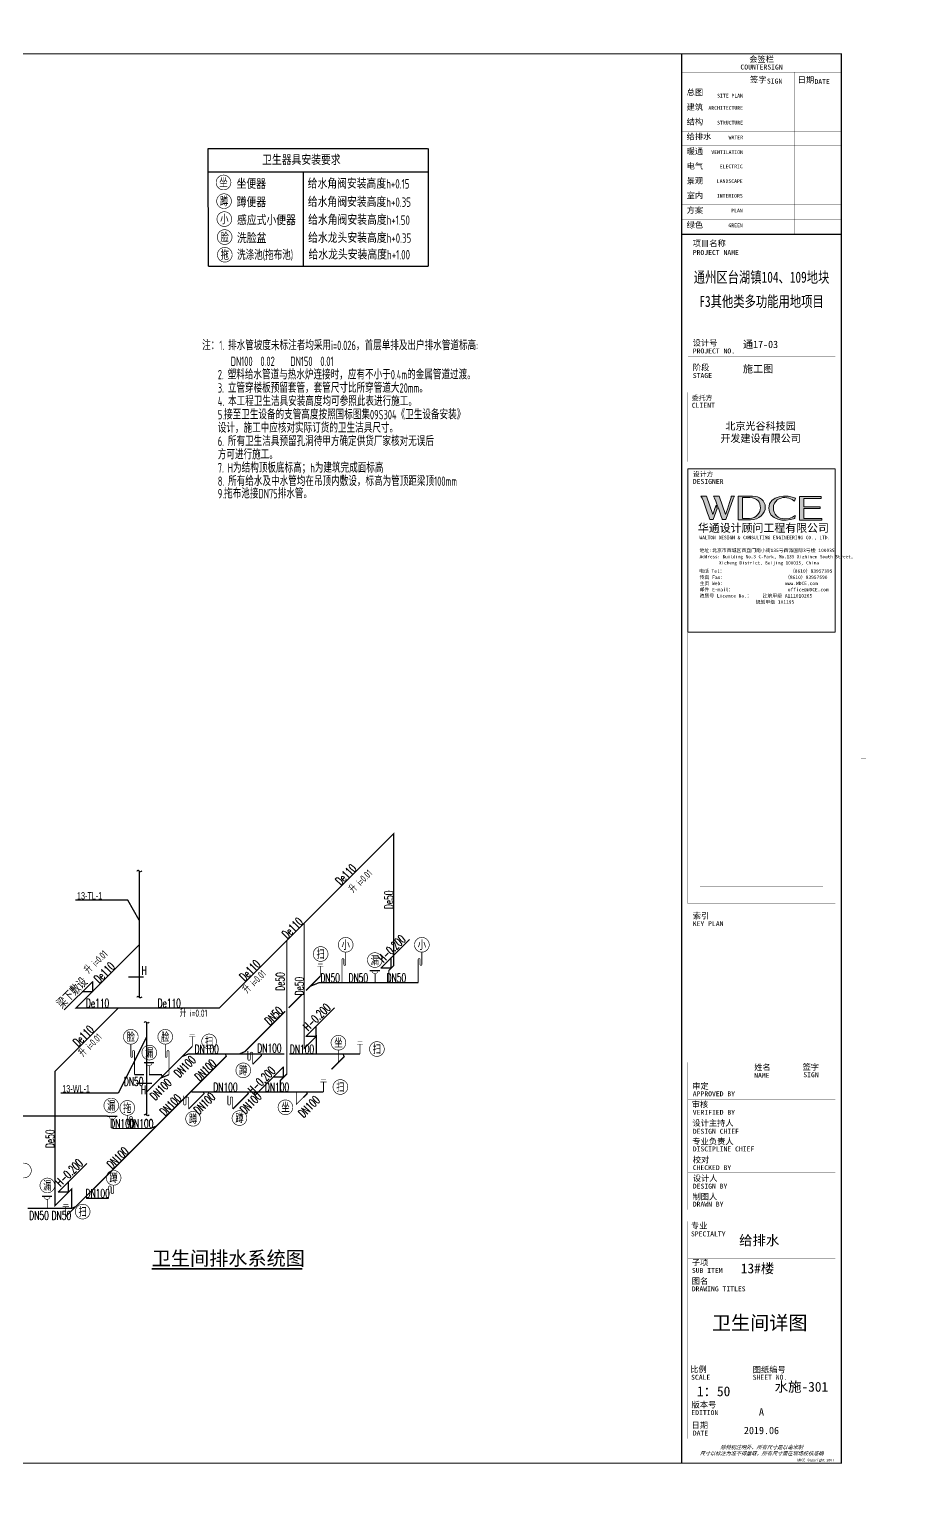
# Model space of a CAD drawing. Extents: x 175123 to 260190, y 15257 to 44959.
# Drawn here: x 200143 to 218026, y 15257 to 44959 of the extents above; entities that cross this region are included whole.
import ezdxf
from ezdxf.enums import TextEntityAlignment as Align
from ezdxf.xclip import XClip

# ---------------------------------------------------------------- set-up
doc = ezdxf.new("R2010")
doc.units = 0
doc.header["$LTSCALE"] = 1000
doc.header["$MEASUREMENT"] = 0
doc.header["$XCLIPFRAME"] = 2
for name, pattern in [('13#结构梁$0$X-104 13#平面$0$DOTE', [2.42, 2, -0.2, 0.02, -0.2]), ('A-电梯2623$0$$AUDIT_BAD_LTYPE2', [0]), ('X-104 13#平面$0$DOTE', [2.42, 2, -0.2, 0.02, -0.2])]:
    doc.linetypes.add(name, pattern=pattern)
for name, color, linetype in [('13#结构梁$0$X-104 13#平面$0$A_AXIS-轴线', 36, '13#结构梁$0$X-104 13#平面$0$DOTE'), ('AXIS_TEXT', 7, 'Continuous'), ('DIM_SYMB', 3, 'Continuous'), ('DIM_废水', 3, 'Continuous'), ('DIM_污水', 3, 'Continuous'), ('EQUIP_地漏', 7, 'Continuous'), ('EQUIP_污水', 7, 'Continuous'), ('EQUIP_通气', 7, 'Continuous'), ('P-标注', 7, 'Continuous'), ('PIPE-污水', 2, 'Continuous'), ('PIPE-通气', 30, 'Continuous'), ('TEXT_污水', 7, 'Continuous'), ('TEXT_通气', 7, 'Continuous'), ('TWT_ELEV', 3, 'Continuous'), ('TWT_IDEN', 3, 'Continuous'), ('TWT_LEAD', 3, 'Continuous'), ('TWT_SYMB', 3, 'Continuous'), ('TWT_TEXT', 7, 'Continuous'), ('X-104 13#平面$0$A_AXIS-轴线', 36, 'X-104 13#平面$0$DOTE'), ('图层1', 7, 'Continuous')]:
    doc.layers.add(name, color=color, linetype=linetype)
doc.layers.add('X-104 13#平面$0$000套内', color=226, linetype='Continuous', lineweight=30, plot=False)
doc.styles.add('_TCH_DIM', font='ros1.shx', dxfattribs={"bigfont": 'jd.shx'})
doc.styles.add('_TWT_DIM_ELE', font='SIMPLEX', dxfattribs={"width": 0.8, "height": 3.5, "bigfont": 'HZTXT'})
doc.styles.add('_TWT_PIPEDN', font='SIMPLEX', dxfattribs={"width": 0.8, "height": 3.5, "bigfont": 'HZTXT'})
doc.styles.add('_TWT_SANITARY', font='', dxfattribs={"width": 0.8, "height": 3.5})
doc.styles.add('_TWT_SERIAL', font='ros.shx', dxfattribs={"width": 0.8, "height": 3.5, "bigfont": 'jd.shx'})
doc.styles.add('COMPLEX', font='COMPLEX')
doc.styles.add('HZ', font='txt', dxfattribs={"bigfont": 'hztxt'})
doc.styles.get("Standard").update_dxf_attribs({"font": 'STXIHEI.TTF'})
doc.styles.add('TBHZ', font='ros1.shx', dxfattribs={"width": 0.9, "bigfont": 'jd.shx'})
doc.styles.add('图签信息$0$hwxh', font='STXIHEI.TTF')
doc.styles.add('图签信息$0$华文细黑', font='STXIHEI.TTF', dxfattribs={"height": 10})
doc.styles.get('_TWT_SANITARY').set_extended_font_data('SimSun')

# ---------------------------------------------------------------- blocks, each defined once
blk = doc.blocks.new('X-104 13#平面')
at = {"layer": '13#结构梁$0$X-104 13#平面$0$A_AXIS-轴线', "color": 0, "linetype": '13#结构梁$0$X-104 13#平面$0$DOTE'}
for p, q in [((60408.4, 80400), (-2925, 80400)), ((60408.4, 71400), (-2925, 71400))]:
    blk.add_line(p, q, dxfattribs=at)
at = {"layer": 'X-104 13#平面$0$000套内', "color": 0}
blk.add_lwpolyline([(4100, 77750), (4100, 68700), (-750, 68700), (-750, 59850), (21950, 59850), (21950, 61450), (58250, 61450), (58250, 71300), (48400, 71300), (48400, 73450), (53400, 73450), (53400, 80500), (58250, 80500), (58250, 81290.1), (53289, 85452.6), (37950, 76613.3), (37950, 72450), (12454.9, 72450), (4447.4, 77750)], close=True, dxfattribs=at)
at = {"layer": 'X-104 13#平面$0$A_AXIS-轴线', "color": 0, "linetype": 'X-104 13#平面$0$DOTE'}
for p, q in [((60408.4, 80400), (-2925, 80400)), ((60408.4, 71400), (-2925, 71400))]:
    blk.add_line(p, q, dxfattribs=at)
at = {"color": 0, "style": '图签信息$0$华文细黑'}
for p in [(72170.3, 105564.8), (72170.3, 43164.8), (72170.3, -19235.2)]:
    blk.add_attdef('200X', text='', height=100, dxfattribs=at).set_placement(p, align=Align.BOTTOM_RIGHT)
at = {"layer": 'AXIS_TEXT', "color": 0, "style": 'COMPLEX', "width": 1.041667}
for p, p2 in [((-400, 156296.3), (0, 156296.3)), ((7800, 156296.3), (8200, 156296.3)), ((12300, 156296.3), (12700, 156296.3)), ((21300, 156296.3), (21700, 156296.3)), ((30300, 156296.3), (30700, 156296.3)), ((39300, 156296.3), (39700, 156296.3)), ((48300, 156296.3), (48700, 156296.3)), ((57300, 156296.3), (57700, 156296.3)), ((-7525, 142576), (-7125, 142576)), ((64743.5, 142576), (65143.5, 142576)), ((-7525, 139476), (-7125, 139476)), ((64743.5, 138976), (65143.5, 138976)), ((-7525, 133576), (-7125, 133576)), ((64743.5, 133576), (65143.5, 133576)), ((-7525, 124576), (-7125, 124576)), ((64743.5, 124576), (65143.5, 124576)), ((-400, 112775), (0, 112775)), ((7800, 112775), (8200, 112775)), ((12300, 112775), (12700, 112775)), ((21300, 112775), (21700, 112775)), ((30300, 112775), (30700, 112775)), ((39300, 112775), (39700, 112775)), ((48300, 112775), (48700, 112775)), ((57300, 112775), (57700, 112775)), ((-400, 89896.3), (0, 89896.3)), ((7800, 89896.3), (8200, 89896.3)), ((12300, 89896.3), (12700, 89896.3)), ((21300, 89896.3), (21700, 89896.3)), ((30300, 89896.3), (30700, 89896.3)), ((39300, 89896.3), (39700, 89896.3)), ((48300, 89896.3), (48700, 89896.3)), ((57300, 89896.3), (57700, 89896.3)), ((-7525, 80176), (-7125, 80176)), ((64743.5, 80176), (65143.5, 80176)), ((-7525, 77076), (-7125, 77076)), ((64743.5, 76576), (65143.5, 76576)), ((-7525, 71176), (-7125, 71176)), ((64743.5, 71176), (65143.5, 71176)), ((-7525, 62176), (-7125, 62176)), ((64743.5, 62176), (65143.5, 62176)), ((-400, 50375), (0, 50375)), ((7800, 50375), (8200, 50375)), ((12300, 50375), (12700, 50375)), ((21300, 50375), (21700, 50375)), ((30300, 50375), (30700, 50375)), ((39300, 50375), (39700, 50375)), ((48300, 50375), (48700, 50375)), ((57300, 50375), (57700, 50375)), ((-400, 27496.3), (0, 27496.3)), ((7800, 27496.3), (8200, 27496.3)), ((12300, 27496.3), (12700, 27496.3)), ((21300, 27496.3), (21700, 27496.3)), ((30300, 27496.3), (30700, 27496.3)), ((39300, 27496.3), (39700, 27496.3)), ((48300, 27496.3), (48700, 27496.3)), ((57300, 27496.3), (57700, 27496.3)), ((-7525, 17776), (-7125, 17776)), ((64743.5, 17776), (65143.5, 17776)), ((-7525, 14676), (-7125, 14676)), ((64743.5, 14176), (65143.5, 14176)), ((-7525, 8776), (-7125, 8776)), ((64743.5, 8776), (65143.5, 8776)), ((-7525, -224), (-7125, -224)), ((64743.5, -224), (65143.5, -224)), ((-400, -12025), (0, -12025)), ((7800, -12025), (8200, -12025)), ((12300, -12025), (12700, -12025)), ((21300, -12025), (21700, -12025)), ((30300, -12025), (30700, -12025)), ((39300, -12025), (39700, -12025)), ((48300, -12025), (48700, -12025)), ((57300, -12025), (57700, -12025))]:
    blk.add_attdef('A', text='', height=448, dxfattribs=at).set_placement(p, p2, align=Align.FIT)
blk = doc.blocks.new('图框-A1')
for points, const_width in [([(0, 0), (841, 0), (841, 594), (0, 594)], 0.05), ([(766, 584), (25, 584), (25, 10), (766, 10)], 0.5)]:
    blk.add_lwpolyline(points, close=True, dxfattribs=dict(const_width=const_width))
at = {"const_width": 0.05}
for points in [[(420.5, 594), (420.5, 592)], [(0, 297), (2, 297)], [(841, 297), (839, 297)], [(420.5, 0), (420.5, 2)]]:
    blk.add_lwpolyline(points, dxfattribs=at)
blk = doc.blocks.new('图签信息$0$WDCE Copyright200X')
at = {"const_width": 0.016}
blk.add_lwpolyline([(-10.6, 1.26, 1), (-11.4, 1.26, 1)], format="xyb", close=True, dxfattribs=at)
at = {"style": '图签信息$0$华文细黑'}
for s, p in [('WDCE ', (-11.46, 0.5)), ('     Copyright ', (-3.51, 0.5))]:
    blk.add_text(s, height=1, dxfattribs=at).set_placement(p, align=Align.BOTTOM_RIGHT)
blk.add_text('c', height=0.6, dxfattribs=at).set_placement((-11.04, 1.35), align=Align.MIDDLE_CENTER)
blk.add_attdef('200X', text='', height=1, dxfattribs=at).set_placement((-0.45, 0.5), align=Align.BOTTOM_RIGHT)
blk = doc.blocks.new('图签信息$0$logo2')
h = blk.add_hatch(color=7)
h.paths.add_polyline_path([(19.02, -7.36), (15.84, -7.36), (15.84, -3.97), (18.97, -3.97), (18.97, -4.24), (16.46, -4.24), (16.46, -5.45), (18.81, -5.45), (18.81, -5.69), (16.47, -5.69), (16.47, -7.12), (19.02, -7.12)])
edge = h.paths.add_edge_path()
edge.add_spline(control_points=[(15.26, -4.21), (15.26, -4.21), (15.13, -4.65), (15.13, -4.65), (15.13, -4.65), (14.62, -4.1), (13.73, -4.1), (13.04, -4.1), (12.07, -4.54), (12.08, -5.62), (12.08, -6.49), (12.77, -7.16), (13.73, -7.17), (14.66, -7.17), (15.23, -6.68), (15.23, -6.68), (15.23, -6.68), (15.16, -7.11), (15.16, -7.11), (13.63, -7.7), (11.42, -7.29), (11.41, -5.64), (11.4, -3.72), (14.16, -3.66), (15.26, -4.21)], knot_values=[0, 0, 0, 0, 1, 1, 1, 2, 2, 2, 3, 3, 3, 4, 4, 4, 5, 5, 5, 6, 6, 6, 7, 7, 7, 8, 8, 8, 8], degree=3, periodic=0)
edge = h.paths.add_edge_path(flags=16)
edge.add_spline(control_points=[(10.23, -5.57), (10.23, -5.16), (10.12, -4.83), (9.9, -4.58), (9.63, -4.27), (9.23, -4.12), (8.69, -4.12), (8.69, -4.12), (7.64, -4.12), (7.64, -4.12), (7.64, -4.12), (7.64, -7.1), (7.64, -7.1), (7.64, -7.1), (8.66, -7.1), (8.66, -7.1), (9.13, -7.1), (9.52, -6.93), (9.82, -6.6), (10.09, -6.31), (10.23, -5.96), (10.23, -5.57)], knot_values=[0, 0, 0, 0, 1, 1, 1, 2, 2, 2, 3, 3, 3, 4, 4, 4, 5, 5, 5, 6, 6, 6, 7, 7, 7, 7], degree=3, periodic=0)
edge = h.paths.add_edge_path()
edge.add_spline(control_points=[(10.92, -5.51), (10.92, -5.96), (10.72, -6.37), (10.34, -6.72), (9.92, -7.1), (9.41, -7.29), (8.82, -7.29), (8.82, -7.29), (7.03, -7.29), (7.03, -7.29), (7.03, -7.29), (7.03, -3.92), (7.03, -3.92), (7.03, -3.92), (9.1, -3.92), (9.1, -3.92), (9.59, -3.92), (10.01, -4.06), (10.36, -4.34), (10.73, -4.64), (10.92, -5.03), (10.92, -5.51)], knot_values=[0, 0, 0, 0, 1, 1, 1, 2, 2, 2, 3, 3, 3, 4, 4, 4, 5, 5, 5, 6, 6, 6, 7, 7, 7, 7], degree=3, periodic=0)
at = {"lineweight": 0}
blk.add_lwpolyline([(19.02, -7.36), (15.84, -7.36), (15.84, -3.97), (18.97, -3.97), (18.97, -4.24), (16.46, -4.24), (16.46, -5.45), (18.81, -5.45), (18.81, -5.69), (16.47, -5.69), (16.47, -7.12), (19.02, -7.12), (19.02, -7.36)], dxfattribs=at)
for points, knots in [([(10.92, -5.51), (10.92, -5.96), (10.72, -6.37), (10.34, -6.72), (9.92, -7.1), (9.41, -7.29), (8.82, -7.29), (8.82, -7.29), (7.03, -7.29), (7.03, -7.29), (7.03, -7.29), (7.03, -3.92), (7.03, -3.92), (7.03, -3.92), (9.1, -3.92), (9.1, -3.92), (9.59, -3.92), (10.01, -4.06), (10.36, -4.34), (10.73, -4.64), (10.92, -5.03), (10.92, -5.51)], [0, 0, 0, 0, 1, 1, 1, 2, 2, 2, 3, 3, 3, 4, 4, 4, 5, 5, 5, 6, 6, 6, 7, 7, 7, 7]), ([(10.23, -5.57), (10.23, -5.16), (10.12, -4.83), (9.9, -4.58), (9.63, -4.27), (9.23, -4.12), (8.69, -4.12), (8.69, -4.12), (7.64, -4.12), (7.64, -4.12), (7.64, -4.12), (7.64, -7.1), (7.64, -7.1), (7.64, -7.1), (8.66, -7.1), (8.66, -7.1), (9.13, -7.1), (9.52, -6.93), (9.82, -6.6), (10.09, -6.31), (10.23, -5.96), (10.23, -5.57)], [0, 0, 0, 0, 1, 1, 1, 2, 2, 2, 3, 3, 3, 4, 4, 4, 5, 5, 5, 6, 6, 6, 7, 7, 7, 7]), ([(15.26, -4.21), (15.26, -4.21), (15.13, -4.65), (15.13, -4.65), (15.13, -4.65), (14.62, -4.1), (13.73, -4.1), (13.04, -4.1), (12.07, -4.54), (12.08, -5.62), (12.08, -6.49), (12.77, -7.16), (13.73, -7.17), (14.66, -7.17), (15.23, -6.68), (15.23, -6.68), (15.23, -6.68), (15.16, -7.11), (15.16, -7.11), (13.63, -7.7), (11.42, -7.29), (11.41, -5.64), (11.4, -3.72), (14.16, -3.66), (15.26, -4.21)], [0, 0, 0, 0, 1, 1, 1, 2, 2, 2, 3, 3, 3, 4, 4, 4, 5, 5, 5, 6, 6, 6, 7, 7, 7, 8, 8, 8, 8])]:
    blk.add_open_spline(points, degree=3, knots=knots, dxfattribs=at)
blk = doc.blocks.new('图签信息$0$logo1')
h = blk.add_hatch(color=8)
edge = h.paths.add_edge_path()
edge.add_spline(control_points=[(3.86, -5.21), (3.63, -5.88), (3.39, -6.56), (3.39, -6.56), (3.39, -6.56), (2.5, -3.91), (2.5, -3.91), (2.5, -3.91), (1.8, -3.91), (1.69, -3.91), (2.02, -4.39), (2.95, -7.27), (2.95, -7.27), (2.95, -7.27), (3.44, -7.27), (3.44, -7.27), (3.44, -7.27), (4.03, -5.66), (4.03, -5.66), (4.03, -5.66), (3.86, -5.21), (3.86, -5.21)], knot_values=[0, 0, 0, 0, 1, 1, 1, 2, 2, 2, 3, 3, 3, 4, 4, 4, 5, 5, 5, 6, 6, 6, 7, 7, 7, 7], degree=3, periodic=0)
h = blk.add_hatch(color=7)
edge = h.paths.add_edge_path()
edge.add_spline(control_points=[(6.04, -3.91), (6.09, -4.1), (5.2, -6.56), (5.2, -6.56), (5.2, -6.56), (4.3, -3.91), (4.3, -3.91), (4.3, -3.91), (3.6, -3.91), (3.49, -3.91), (3.82, -4.39), (4.75, -7.27), (4.75, -7.27), (4.75, -7.27), (5.24, -7.27), (5.24, -7.27), (5.24, -7.27), (6.33, -4.3), (6.33, -4.3), (6.33, -4.3), (6.48, -3.91), (6.48, -3.91), (6.48, -3.91), (6.21, -3.91), (6.04, -3.91)], knot_values=[0, 0, 0, 0, 1, 1, 1, 2, 2, 2, 3, 3, 3, 4, 4, 4, 5, 5, 5, 6, 6, 6, 7, 7, 7, 8, 8, 8, 8], degree=3, periodic=0)
at = {"color": 8, "lineweight": 0}
blk.add_open_spline([(3.86, -5.21), (3.63, -5.88), (3.39, -6.56), (3.39, -6.56), (3.39, -6.56), (2.5, -3.91), (2.5, -3.91), (2.5, -3.91), (1.8, -3.91), (1.69, -3.91), (2.02, -4.39), (2.95, -7.27), (2.95, -7.27), (2.95, -7.27), (3.44, -7.27), (3.44, -7.27), (3.44, -7.27), (4.03, -5.66), (4.03, -5.66), (4.03, -5.66), (3.86, -5.21), (3.86, -5.21)], degree=3, knots=[0, 0, 0, 0, 1, 1, 1, 2, 2, 2, 3, 3, 3, 4, 4, 4, 5, 5, 5, 6, 6, 6, 7, 7, 7, 7], dxfattribs=at)
at = {"lineweight": 0}
blk.add_open_spline([(6.04, -3.91), (6.09, -4.1), (5.2, -6.56), (5.2, -6.56), (5.2, -6.56), (4.3, -3.91), (4.3, -3.91), (4.3, -3.91), (3.6, -3.91), (3.49, -3.91), (3.82, -4.39), (4.75, -7.27), (4.75, -7.27), (4.75, -7.27), (5.24, -7.27), (5.24, -7.27), (5.24, -7.27), (6.33, -4.3), (6.33, -4.3), (6.33, -4.3), (6.48, -3.91), (6.48, -3.91), (6.48, -3.91), (6.21, -3.91), (6.04, -3.91)], degree=3, knots=[0, 0, 0, 0, 1, 1, 1, 2, 2, 2, 3, 3, 3, 4, 4, 4, 5, 5, 5, 6, 6, 6, 7, 7, 7, 8, 8, 8, 8], dxfattribs=at)
blk.add_blockref('图签信息$0$logo2', (0, 0))
blk = doc.blocks.new('图签信息$0$时间-logo')
at = {"layer": 'Defpoints', "lineweight": 0}
blk.add_lwpolyline([(0, -23.46), (-21.17, -23.46), (-21.17, 0), (0, 0), (0, -23.46)], dxfattribs=at)
blk.add_blockref('图签信息$0$logo1', (-20.97, 0))
at = {"style": '图签信息$0$hwxh'}
for s, height, p in [('华通设计顾问工程有限公司 ', 1.15, (-19.73, -9.05)), ('WALTON DESIGN & CONSULTING ENGINEERING CO., LTD.', 0.5, (-19.5, -10.1)), ('Address: Building No.3 C-Park, No.135 Xizhimen South Street, ', 0.47, (-19.48, -12.83)), ('地址:北京市西城区西直门南小街135号西派国际3号楼 100035', 0.5, (-19.48, -11.94)), ('电话 Tel：                        （8610）83957395 ', 0.5, (-19.56, -14.91)), ('Xicheng District, Beijing 100035, China ', 0.47, (-16.69, -13.72)), ('传真 Fax：                      （8610）83957590 ', 0.5, (-19.48, -15.8)), ('主页 Web：                      www.WDCE.com ', 0.5, (-19.48, -16.69)), ('资质号 Licence No.：    建筑甲级 A111010265 ', 0.5, (-19.48, -18.47)), ('邮件 E-mail：                    office@WDCE.com ', 0.5, (-19.48, -17.58)), ('   规划甲级 101195', 0.5, (-12.6, -19.36))]:
    blk.add_text(s, height=height, dxfattribs=at).set_placement(p)
blk = doc.blocks.new('$TWTSYS$00000079')
blk.add_line((-212, 500), (188, 500))
at = {"const_width": 20}
blk.add_lwpolyline([(-134, 500, 1.067664), (116, 500)], format="xyb", dxfattribs=at)
at = {"const_width": 30}
blk.add_lwpolyline([(0, 367), (0, 0)], dxfattribs=at)
at = {"style": 'HZ', "width": 0.7, "flags": 1}
for tag in ['UNIT', 'WHAT', 'SPEC']:
    blk.add_attdef(tag, (0, 0), '', height=0.001, dxfattribs=at)
blk = doc.blocks.new('$TWTSYS$00000091')
at = {"const_width": 30}
blk.add_lwpolyline([(0, 0), (0, 944, -1), (75, 944), (75, 744, 1), (150, 744), (150, 1244)], format="xyb", dxfattribs=at)
blk = doc.blocks.new('$TWTSYS$00000086')
at = {"const_width": 30}
blk.add_lwpolyline([(0, 0), (0, 946, 1), (-75, 946), (-75, 746, -1), (-150, 746), (-150, 1244)], format="xyb", dxfattribs=at)
blk = doc.blocks.new('$TWTSYS$00000426')
for points, const_width in [([(-125, 407), (125, 407)], 20), ([(-100, 500), (100, 500)], 20), ([(0, 407), (0, 0)], 30)]:
    blk.add_lwpolyline(points, dxfattribs=dict(const_width=const_width))
at = {"style": 'HZ', "width": 0.7, "flags": 1}
for tag in ['UNIT', 'SPEC', 'WHAT']:
    blk.add_attdef(tag, (0, 0), '', height=0.001, dxfattribs=at)
blk = doc.blocks.new('$ATTACHMENT$00000056')
at = {"const_width": 30}
blk.add_lwpolyline([(0, 0), (0, 462, -0.75), (100, 462), (100, 227, 0.749772), (200, 225), (200, 531)], format="xyb", dxfattribs=at)
blk = doc.blocks.new('$ATTACHMENT$00000055')
at = {"const_width": 30}
blk.add_lwpolyline([(0, 0), (0, 456, 0.75), (-100, 456), (-100, 202, -0.75), (-200, 202), (-200, 540)], format="xyb", dxfattribs=at)
blk = doc.blocks.new('$ATTACHMENT$00000063')
at = {"const_width": 30}
blk.add_lwpolyline([(0, 0), (-283, -283), (-283, 217)], dxfattribs=at)
blk = doc.blocks.new('$ATTACHMENT$00000064')
at = {"const_width": 30}
blk.add_lwpolyline([(0, 0), (283, 283), (283, 783)], dxfattribs=at)
blk = doc.blocks.new('$TwtSys$00000132')
at = {"elevation": 0}
blk.add_lwpolyline([(7, -101, -0.575183), (0, 0, 0.604745), (-11, 101, 16.924828)], format="xyb", dxfattribs=at)

msp = doc.modelspace()

# ---------------------------------------------------------------- hatches: boundary and pattern name
at = {"layer": 'PIPE-污水', "linetype": 'Continuous'}
for points in [[(206040.7, 25542.9), (206035.9, 25554.5), (206038.2, 25555.4)], [(206040.7, 25542.9), (206040.7, 25555.4), (206038.2, 25555.4)], [(203378.2, 24089.1), (203373.4, 24100.7), (203375.7, 24101.6)], [(203378.2, 24089.1), (203378.2, 24101.6), (203375.7, 24101.6)], [(204532.1, 24138.4), (204536.9, 24126.8), (204539.2, 24127.8)], [(204532.1, 24138.4), (204541, 24129.6), (204539.2, 24127.8)], [(204871.8, 24059.2), (204883.3, 24064), (204886.5, 24056.3)], [(204871.8, 24059.2), (204880.6, 24050.4), (204886.5, 24056.3)], [(204155.5, 24045.9), (204167.1, 24050.7), (204170.3, 24043)], [(204155.5, 24045.9), (204164.3, 24037.1), (204170.3, 24043)], [(206554, 24036.5), (206565.6, 24041.3), (206568.8, 24033.5)], [(206554, 24036.5), (206562.9, 24027.6), (206568.8, 24033.5)], [(202834.4, 23669.1), (202834.4, 23681.6), (202842.8, 23681.6)], [(202834.4, 23669.1), (202846, 23673.9), (202842.8, 23681.6)], [(203459.3, 23315.9), (203447.8, 23311.1), (203451, 23303.4)], [(203459.3, 23315.9), (203459.3, 23303.4), (203451, 23303.4)], [(203702.5, 23284.9), (203714, 23289.7), (203717.2, 23282)], [(203702.5, 23284.9), (203711.3, 23276.1), (203717.2, 23282)], [(204602.5, 23284.9), (204614, 23289.7), (204617.2, 23282)], [(204602.5, 23284.9), (204611.3, 23276.1), (204617.2, 23282)], [(205801.6, 23284), (205813.1, 23288.8), (205816.3, 23281.1)], [(205801.6, 23284), (205810.4, 23275.2), (205816.3, 23281.1)], [(202608.6, 22573.1), (202613.4, 22561.6), (202611.1, 22560.6)], [(202608.6, 22573.1), (202608.6, 22560.6), (202611.1, 22560.6)], [(201313.2, 21153.6), (201301.6, 21148.8), (201304.8, 21141.1)], [(201313.2, 21153.6), (201313.2, 21141.1), (201304.8, 21141.1)], [(201004.1, 20946.8), (201008.9, 20935.2), (201006.6, 20934.3)], [(201004.1, 20946.8), (201004.1, 20934.3), (201006.6, 20934.3)]]:
    msp.add_hatch(color=256, dxfattribs=at).paths.add_polyline_path(points)
at = {"layer": 'PIPE-通气', "linetype": 'Continuous'}
for points in [[(207563.5, 28578.3), (207554.6, 28587.2), (207576, 28608.5)], [(207563.5, 28578.3), (207576, 28578.3), (207576, 28608.5)], [(207563.5, 25890.2), (207576, 25890.2), (207576, 25885)], [(207563.5, 25890.2), (207572.3, 25881.3), (207576, 25885)], [(207464.2, 25790.9), (207455.3, 25799.7), (207451.7, 25796)], [(207464.2, 25790.9), (207451.7, 25790.9), (207451.7, 25796)], [(201093, 25025.5), (201084.2, 25034.3), (201062.8, 25013)], [(201093, 25025.5), (201093, 25013), (201062.8, 25013)], [(204010.6, 25025.5), (204019.4, 25016.6), (204015.8, 25013)], [(204010.6, 25025.5), (204010.6, 25013), (204015.8, 25013)], [(205985.9, 24447.7), (205977, 24456.5), (205998.4, 24477.9)], [(205985.9, 24447.7), (205998.4, 24447.7), (205998.4, 24477.9)], [(205741, 24202.8), (205749.8, 24194), (205728.5, 24172.7)], [(205741, 24202.8), (205728.5, 24202.8), (205728.5, 24172.7)], [(200667.4, 23737.7), (200658.5, 23746.6), (200654.9, 23742.9)], [(200667.4, 23737.7), (200654.9, 23737.7), (200654.9, 23742.9)], [(205253.5, 23549.9), (205244.7, 23558.8), (205241, 23555.1)], [(205253.5, 23549.9), (205241, 23549.9), (205241, 23555.1)], [(205387.9, 23684.3), (205396.7, 23675.5), (205400.4, 23679.1)], [(205387.9, 23684.3), (205400.4, 23684.3), (205400.4, 23679.1)], [(201007.2, 21341.6), (200998.4, 21350.5), (201019.8, 21371.8)], [(201007.2, 21341.6), (201019.7, 21341.6), (201019.8, 21371.8)], [(200667.4, 21001.7), (200654.9, 21001.7), (200654.9, 20971.6)], [(200667.4, 21001.7), (200676.2, 20992.9), (200654.9, 20971.6)]]:
    msp.add_hatch(color=256, dxfattribs=at).paths.add_polyline_path(points)

# ---------------------------------------------------------------- linework, layer by layer
for p, q in [((202161.8, 25661.8), (202472, 25661.8)), ((202330, 23493.7), (202640.2, 23493.7))]:
    msp.add_line(p, q)
at = {"const_width": 25}
for points in [[(213424.5, 44458.1), (213424.5, 40783.1), (216674.5, 40783.1), (216674.5, 44458.1)], [(213424.5, 15758.1), (216674.5, 15758.1), (216674.5, 40783.1), (213424.5, 40783.1)]]:
    msp.add_lwpolyline(points, close=True, dxfattribs=at)
at = {"const_width": 2.5}
for points in [[(213424.5, 44083.1), (216674.5, 44083.1)], [(214717.2, 44083.1), (214717.2, 40783.1)], [(215719.4, 44083.1), (215719.4, 40783.1)], [(213424.5, 43783.1), (216674.5, 43783.1)], [(213424.5, 43483.1), (216674.5, 43483.1)], [(213424.5, 43183.1), (216674.5, 43183.1)], [(213424.5, 42883.1), (216674.5, 42883.1)], [(213424.5, 42583.1), (216674.5, 42583.1)], [(213424.5, 42283.1), (216674.5, 42283.1)], [(213424.5, 41983.1), (216674.5, 41983.1)], [(213424.5, 41683.1), (216674.5, 41683.1)], [(213424.5, 41383.1), (216674.5, 41383.1)], [(213424.5, 41383.1), (216674.5, 41383.1)], [(213424.5, 41083.1), (216674.5, 41083.1)], [(213424.5, 40783.1), (216674.5, 40783.1)], [(213549.5, 38301.4), (216549.5, 38301.4)], [(213549.5, 37801.4), (216549.5, 37801.4)], [(216549.5, 36150.8), (216549.5, 37564), (213549.5, 37564), (213549.5, 36150.8)], [(213549.5, 36150.8), (216549.5, 36150.8)], [(213549.5, 36003.9), (213549.5, 27149.5)], [(213549.5, 36003.9), (216549.5, 36003.9)], [(213549.5, 27149.5), (216549.5, 27149.5), (216549.5, 36003.9)], [(213799.5, 32676.2), (216299.5, 32676.2)], [(213799.5, 30199.5), (216299.5, 30199.5)], [(213799.5, 27500.8), (216299.5, 27500.8)], [(213549.5, 27149.5), (216549.5, 27149.5)], [(213549.5, 26644.9), (216549.5, 26644.9)], [(213549.5, 20921.2), (216549.5, 20921.2), (216549.5, 23921.2), (213549.5, 23921.2), (213549.5, 20921.2)], [(214799.5, 23921.2), (214799.5, 20921.2)], [(215674.5, 23921.2), (215674.5, 20921.2)], [(213549.5, 23546.2), (216549.5, 23546.2)], [(213549.5, 23171.2), (216549.5, 23171.2)], [(213549.5, 22796.2), (216549.5, 22796.2)], [(213549.5, 22421.2), (216549.5, 22421.2)], [(213549.5, 22046.2), (216549.5, 22046.2)], [(213549.5, 21671.2), (216549.5, 21671.2)], [(213549.5, 21296.2), (216549.5, 21296.2)], [(213549.5, 20683.1), (216549.5, 20683.1), (216549.5, 16258.1), (213549.5, 16258.1), (213549.5, 20683.1)], [(213549.5, 19933.1), (216549.5, 19933.1)], [(213549.5, 19558.1), (216549.5, 19558.1)], [(213549.5, 17758.1), (216549.5, 17758.1)], [(214799.5, 17758.1), (214799.5, 17058.1)], [(213549.5, 17058.1), (216549.5, 17058.1)], [(213549.5, 16658.1), (216549.5, 16658.1)]]:
    msp.add_lwpolyline(points, dxfattribs=at)
at = {"layer": 'DIM_SYMB', "const_width": 35}
msp.add_lwpolyline([(202639.2, 19713.8), (205700.6, 19713.8)], dxfattribs=at)
at = {"layer": 'DIM_废水'}
for p, q in [((202154.1, 27222.3), (201086.6, 27222.3)), ((202383.1, 26817.4), (202154.1, 27222.3))]:
    msp.add_line(p, q, dxfattribs=at)
at = {"layer": 'DIM_污水'}
for p, q in [((202533.1, 24435.4), (201954.9, 23294.1)), ((201954.9, 23294.1), (200787.4, 23294.1))]:
    msp.add_line(p, q, dxfattribs=at)
at = {"layer": 'P-标注'}
for p, q in [((203795.5, 40134.2), (203787, 42531.1)), ((203787, 42531.1), (208253.3, 42531.1)), ((208261.8, 42531.1), (208261.8, 40134.2)), ((203787, 42055.8), (208253.3, 42055.8)), ((205727.7, 40134.2), (205727.7, 42055.8)), ((203795.5, 40138.4), (203795.5, 41138.4)), ((203795.5, 40134.2), (208261.8, 40134.2))]:
    msp.add_line(p, q, dxfattribs=at)
at = {"layer": 'PIPE-污水', "linetype": 'Continuous', "ltscale": 0.5, "const_width": 25}
for points in [[(205863.2, 25469.4), (206068.4, 25674.6)], [(206040.7, 25542.9), (205863.2, 25469.4)], [(206510.5, 25542.9), (206040.7, 25542.9)], [(207185.4, 25542.9), (206510.5, 25542.9)], [(208060.5, 25542.9), (207185.4, 25542.9)], [(205705.6, 25311.9), (205423.3, 25029.5)], [(205863.2, 25469.4), (205776.3, 25382.6)], [(205352.6, 24958.8), (204532.1, 24138.4)], [(202533.1, 23315.6), (202533.1, 24732.3)], [(203256.1, 24038.6), (203461.3, 24243.8)], [(203378.2, 24089.1), (203256.1, 24038.6)], [(204137.6, 24089.1), (203378.2, 24089.1)], [(204137.6, 24089.1), (204137.1, 24090.3)], [(204413.2, 24089.1), (204137.6, 24089.1)], [(204155.5, 24045.9), (204137.6, 24089.1)], [(204532.1, 24138.4), (204413.2, 24089.1)], [(204859.4, 24089.1), (204413.2, 24089.1)], [(204693.8, 23881.2), (204871.8, 24059.2)], [(204859.4, 24089.1), (204858.6, 24091)], [(204871.8, 24059.2), (204859.4, 24089.1)], [(205337.9, 24089.1), (204859.4, 24089.1)], [(206532.2, 24089.1), (205437.9, 24089.1)], [(206554, 24036.5), (206532.2, 24089.1)], [(206877.2, 24089.1), (206532.2, 24089.1)], [(202849.7, 23632.2), (203256.1, 24038.6)], [(203449.4, 23339.8), (204155.5, 24045.9)], [(206296.3, 23778.7), (206554, 24036.5)], [(202286.7, 23669.1), (202483.1, 23669.1)], [(202533.1, 23315.6), (202816.2, 23598.7)], [(202583.1, 23669.1), (202586.7, 23669.1)], [(202586.7, 23669.1), (202834.4, 23669.1)], [(202987, 23669.4), (202816.2, 23598.7)], [(202816.2, 23598.7), (202834.5, 23616.9)], [(202834.4, 23669.1), (202849.7, 23632.2)], [(202834.5, 23616.9), (202849.7, 23632.2)], [(202834.5, 23616.9), (202835.2, 23615.3)], [(202849.7, 23632.2), (202850.1, 23631.3)], [(202533.1, 22847.5), (202533.1, 23315.6)], [(202735.1, 22625.5), (203449.4, 23339.8)], [(203386.6, 22969.1), (203702.5, 23284.9)], [(203459.3, 23315.9), (203449.4, 23339.8)], [(203689.6, 23315.9), (203459.3, 23315.9)], [(204589.6, 23315.9), (203689.6, 23315.9)], [(203702.5, 23284.9), (203689.6, 23315.9)], [(204286.6, 22969.1), (204602.5, 23284.9)], [(205788.4, 23315.9), (204589.6, 23315.9)], [(204602.5, 23284.9), (204589.6, 23315.9)], [(205723.5, 23206), (205801.6, 23284)], [(206133.4, 23315.9), (205788.4, 23315.9)], [(205801.6, 23284), (205788.4, 23315.9)], [(201298.5, 21188.9), (202735.1, 22625.5)], [(202240.6, 22573.1), (201840.6, 22573.1)], [(202240.6, 22573.1), (202608.6, 22573.1)], [(202608.6, 22573.1), (202735.1, 22625.5)], [(201093.3, 20983.7), (201298.5, 21188.9)], [(201313.2, 21153.6), (201298.5, 21188.9)], [(201761.1, 21153.6), (201313.2, 21153.6)], [(200111, 20946.8), (200511, 20946.8)], [(200511, 20946.8), (201004.1, 20946.8)], [(200888.1, 20778.5), (201093.3, 20983.7)], [(201004.1, 20946.8), (201093.3, 20983.7)]]:
    msp.add_lwpolyline(points, dxfattribs=at)
at = {"layer": 'PIPE-通气', "linetype": 'Continuous', "ltscale": 0.5, "const_width": 25}
for points in [[(205741, 26755.9), (207563.5, 28578.3)], [(207563.5, 25890.2), (207563.5, 28578.3)], [(202383.1, 26315.6), (202383.1, 27815.6)], [(205387.9, 26402.8), (205741, 26755.9)], [(205741, 24202.8), (205741, 26755.9)], [(202383.1, 26315.6), (201093, 25025.5)], [(202383.1, 25247.5), (202383.1, 26315.6)], [(204010.6, 25025.5), (205387.9, 26402.8)], [(205387.9, 23684.3), (205387.9, 26402.8)], [(207563.5, 25890.2), (207464.2, 25790.9)], [(207464.2, 25790.9), (207464.2, 25542.9)], [(201955.1, 25025.5), (200667.4, 23737.7)], [(201093, 25025.5), (201955.1, 25025.5)], [(201955.1, 25025.5), (204010.6, 25025.5)], [(205741, 24202.8), (205985.9, 24447.7)], [(205985.9, 24447.7), (205985.9, 24089.1)], [(200667.4, 21001.7), (200667.4, 23737.7)], [(205387.9, 23684.3), (205253.5, 23549.9)], [(205253.5, 23549.9), (205253.5, 23315.9)], [(200667.4, 21001.7), (201007.2, 21341.6)], [(201007.2, 21341.6), (201006.8, 20947.9)]]:
    msp.add_lwpolyline(points, dxfattribs=at)
at = {"layer": 'TWT_ELEV'}
for p, q in [((207301.7, 25840.5), (207884.8, 26423.6)), ((207513.8, 25840.5), (207513.8, 26052.6)), ((201435.9, 25570), (200852.8, 24986.9)), ((201435.9, 25357.9), (201435.9, 25570)), ((207513.8, 25840.5), (207301.7, 25840.5)), ((201435.9, 25357.9), (201223.8, 25357.9)), ((205773.7, 24447.7), (206356.8, 25030.8)), ((205985.9, 24447.7), (205985.9, 24659.8)), ((205985.9, 24447.7), (205773.7, 24447.7)), ((205320.7, 23829.3), (204737.6, 23246.1)), ((205320.7, 23617.1), (205320.7, 23829.3)), ((205320.7, 23617.1), (205108.6, 23617.1)), ((200733.1, 21279.6), (201316.2, 21862.7)), ((200945.2, 21279.6), (200945.2, 21491.7)), ((200945.2, 21279.6), (200733.1, 21279.6))]:
    msp.add_line(p, q, dxfattribs=at)
at = {"layer": 'TWT_IDEN', "color": 30, "linetype": 'A-电梯2623$0$$AUDIT_BAD_LTYPE2', "const_width": 12.5}
for points in [[(204248.5, 41837.7, 1), (203948.5, 41837.7, 1)], [(204259.2, 41457.7, 1), (203959.2, 41457.7, 1)], [(204265.5, 41091.9, 1), (203965.5, 41091.9, 1)], [(204271.8, 40726.1, 1), (203971.8, 40726.1, 1)], [(204274.6, 40365.9, 1), (203974.6, 40365.9, 1)]]:
    msp.add_lwpolyline(points, format="xyb", close=True, dxfattribs=at)
at = {"layer": 'TWT_IDEN', "const_width": 12.5}
for points in [[(206735.5, 26314.8, 1), (206435.5, 26314.8, 1)], [(208285.5, 26314.8, 1), (207985.5, 26314.8, 1)], [(206225.2, 26126.8, 1), (205925.2, 26126.8, 1)], [(207328.1, 26003.1, 1), (207028.1, 26003.1, 1)], [(202361.7, 24441, 1), (202061.7, 24441, 1)], [(203062, 24441.3, 1), (202762, 24441.3, 1)], [(203955, 24346.6, 1), (203655, 24346.6, 1)], [(206587.7, 24320.1, 1), (206287.7, 24320.1, 1)], [(202737.6, 24119.7, 1), (202437.6, 24119.7, 1)], [(207370.9, 24192, 1), (207070.9, 24192, 1)], [(204650.7, 23757.8, 1), (204350.7, 23757.8, 1)], [(206627.1, 23418.7, 1), (206327.1, 23418.7, 1)], [(201963.8, 23041.9, 1), (201663.8, 23041.9, 1)], [(202290.6, 22993, 1), (201990.6, 22993, 1)], [(203629.3, 22771.4, 1), (203329.3, 22771.4, 1)], [(204573.1, 22785.9, 1), (204273.1, 22785.9, 1)], [(205509.4, 23005.3, 1), (205209.4, 23005.3, 1)], [(200186, 21718.6, 1), (199886, 21718.6, 1)], [(202011.1, 21569.2, 1), (201711.1, 21569.2, 1)], [(200663.2, 21413.7, 1), (200363.2, 21413.7, 1)], [(201381.7, 20881.3, 1), (201081.7, 20881.3, 1)]]:
    msp.add_lwpolyline(points, format="xyb", close=True, dxfattribs=at)
at = {"layer": 'TWT_LEAD'}
msp.add_line((201734.7, 22823.1), (199102.1, 22823.1), dxfattribs=at)
at = {"layer": 'TWT_SYMB'}
for points in [[(206415.3, 26980.1, 0, 0, 0), (207485.8, 28050.6, 0, 0, 0), (206376.3, 26941.1, 40, 0, 0), (206270.2, 26835, 0, 0, 0)], [(202099.2, 26406.3, 0, 0, 0), (201028.6, 25335.7, 0, 0, 0), (202138.2, 26445.2, 40, 0, 0), (202244.2, 26551.3, 0, 0, 0)], [(204253.4, 24935, 0, 0, 0), (205324, 26005.6, 0, 0, 0), (204214.4, 24896, 40, 0, 0), (204108.4, 24790, 0, 0, 0)], [(201981.6, 24715.2, 0, 0, 0), (200911, 23644.6, 0, 0, 0), (202020.6, 24754.2, 40, 0, 0), (202126.7, 24860.2, 0, 0, 0)], [(202938.3, 24813, 0, 0, 0), (203990.2, 24813, 0, 0, 0), (202443.4, 24813, 40, 0, 0), (202293.4, 24813, 0, 0, 0)]]:
    msp.add_lwpolyline(points, format="xyseb", dxfattribs=at)

# ---------------------------------------------------------------- block references
at = {"xscale": 50, "yscale": 50, "zscale": 50}
msp.add_blockref('图框-A1', (175124.5, 15258.1), dxfattribs=at)
at = {"ltscale": 0.001, "xscale": 141.7344968765762, "yscale": 141.7344968765762, "zscale": 141.7344968765762}
msp.add_blockref('图签信息$0$时间-logo', (216549.5, 36003.9), dxfattribs=at)
at = {"xscale": 50, "yscale": 50, "zscale": 50}
msp.add_blockref('图签信息$0$WDCE Copyright200X', (216549.5, 15758.1), dxfattribs=at).add_auto_attribs({'200X': '2007'})
at = {"layer": 'EQUIP_地漏', "xscale": 0.5, "yscale": 0.5, "zscale": 0.5}
for p in [(207185.4, 25542.9), (202586.7, 23669.1), (201840.6, 22573.1), (200511, 20946.8)]:
    msp.add_blockref('$TWTSYS$00000079', p, dxfattribs=at)
at = {"layer": 'EQUIP_污水', "xscale": 0.5, "yscale": 0.5, "zscale": 0.5}
for name, p in [('$TWTSYS$00000091', (206510.5, 25542.9)), ('$TWTSYS$00000091', (208060.5, 25542.9)), ('$TWTSYS$00000426', (206068.4, 25674.6)), ('$TWTSYS$00000426', (203461.3, 24243.8)), ('$TWTSYS$00000086', (202286.7, 23669.1)), ('$TWTSYS$00000086', (202987, 23669.4)), ('$ATTACHMENT$00000055', (204693.8, 23881.2)), ('$ATTACHMENT$00000064', (206296.3, 23778.7)), ('$TWTSYS$00000426', (206877.2, 24089.1)), ('$TWTSYS$00000426', (206133.4, 23315.9)), ('$ATTACHMENT$00000055', (203386.6, 22969.1)), ('$ATTACHMENT$00000055', (204286.6, 22969.1)), ('$ATTACHMENT$00000063', (205723.5, 23206)), ('$ATTACHMENT$00000055', (202240.6, 22573.1)), ('$ATTACHMENT$00000056', (201761.1, 21153.6)), ('$TWTSYS$00000426', (200888.1, 20778.5))]:
    msp.add_blockref(name, p, dxfattribs=at)
at = {"layer": 'EQUIP_污水', "xscale": 0.5, "yscale": 0.5, "zscale": 0.5, "rotation": 90}
for p in [(202533.1, 24732.3), (202533.1, 22847.5)]:
    msp.add_blockref('$TwtSys$00000132', p, dxfattribs=at)
at = {"layer": 'EQUIP_通气', "xscale": 0.5, "yscale": 0.5, "zscale": 0.5, "rotation": 90}
for p in [(202383.1, 27815.6), (202383.1, 25247.5)]:
    msp.add_blockref('$TwtSys$00000132', p, dxfattribs=at)
at = {"layer": '图层1', "color": 251}
ref = msp.add_blockref('X-104 13#平面', (188023.7, -40329.7), dxfattribs=at)
XClip(ref).set_block_clipping_path([(47300.0000000066, 70599.9999999998), (54100.0000000072, 81199.9999999998)])

# ---------------------------------------------------------------- texts
at = {"style": '图签信息$0$华文细黑'}
for s, height, p in [('会签栏', 120, (215049.5, 44408.1)), ('COUNTERSIGN', 100, (215049.5, 44238))]:
    msp.add_text(s, height=height, dxfattribs=at).set_placement(p, align=Align.TOP_CENTER)
for s, height, p in [('签字', 120, (214813.3, 43989.8)), ('日期', 120, (215784.9, 43987)), ('总图', 120, (213524.5, 43733.1)), ('SIGN', 100, (215158.5, 43952.3)), ('DATE', 100, (216126.5, 43942.9)), ('建筑', 120, (213524.5, 43433.1)), ('结构', 120, (213524.5, 43133.1)), ('给排水', 120, (213524.5, 42833.1)), ('暖通', 120, (213524.5, 42533.1)), ('电气', 120, (213524.5, 42233.1)), ('景观', 120, (213524.5, 41933.1)), ('室内', 120, (213524.5, 41633.1)), ('方案', 120, (213524.5, 41333.1)), ('绿色', 120, (213524.5, 41033.1)), ('项目名称', 120, (213649.5, 40658.3)), ('PROJECT NAME', 100, (213649.5, 40462)), ('设计号', 120, (213647.2, 38632.1)), ('PROJECT NO.', 100, (213649.5, 38456.4)), ('阶段', 120, (213649.5, 38131.6)), ('STAGE', 100, (213649.5, 37956.4)), ('委托方', 100, (213629.6, 37501.1)), ('CLIENT', 100, (213629.6, 37351.1)), ('设计方', 100, (213649.5, 35949.8)), ('DESIGNER', 100, (213649.5, 35799.8)), ('KEY PLAN', 100, (213649.5, 26794.9)), ('索引', 120, (213649.5, 26965)), ('姓名', 120, (214899.3, 23881.8)), ('签字', 120, (215884.1, 23886.5)), ('审定', 120, (213638, 23498.5)), ('NAME', 100, (214899.5, 23705.9)), ('SIGN', 100, (215899.5, 23718.2)), ('APPROVED BY', 100, (213649.5, 23330.2)), ('审核', 120, (213626.7, 23122.8)), ('VERIFIED BY', 100, (213649.5, 22953.9)), ('设计主持人', 120, (213640.6, 22746.2)), ('专业负责人', 120, (213641.1, 22371.2)), ('DESIGN CHIEF', 100, (213649.5, 22567.4)), ('校对', 120, (213649.5, 21996.2)), ('DISCIPLINE CHIEF', 100, (213649.5, 22207.3)), ('CHECKED BY', 100, (213649.5, 21826.7)), ('设计人', 120, (213649.5, 21621.2)), ('DESIGN BY', 100, (213649.5, 21449.7)), ('制图人', 120, (213644.2, 21246.2)), ('DRAWN BY', 100, (213649.5, 21083)), ('专业', 120, (213612.9, 20654.4)), ('SPECIALTY', 100, (213612.9, 20477)), ('子项', 120, (213630.6, 19904.1)), ('SUB ITEM', 100, (213630.6, 19733.1)), ('DRAWING TITLES', 100, (213629.2, 19358.1)), ('图名', 120, (213629.2, 19528.4)), ('比例', 120, (213596.7, 17729.2)), ('SCALE', 100, (213615.2, 17558.1)), ('SHEET NO.', 100, (214869.3, 17558.1)), ('图纸编号', 120, (214869.3, 17724.3)), ('版本号', 120, (213624.3, 17009.4)), ('EDITION', 100, (213621.4, 16838.4)), ('日期', 120, (213624.3, 16592.3)), ('DATE', 100, (213649.5, 16421.3))]:
    msp.add_text(s, height=height, dxfattribs=at).set_placement(p, align=Align.TOP_LEFT)
for s, p in [('ARCHITECTURE', (214671.7, 43393)), ('SITE PLAN', (214671.7, 43643)), ('STRUCTURE', (214671.7, 43093)), ('WATER', (214671.7, 42793)), ('VENTILATION', (214671.7, 42493)), ('ELECTRIC', (214667.2, 42202.4)), ('LANDSCAPE', (214667.2, 41902.4)), ('INTERIORS', (214667.2, 41602.4)), ('PLAN', (214667.2, 41302.4)), ('GREEN', (214667.2, 41002.4))]:
    msp.add_text(s, height=75, dxfattribs=at).set_placement(p, align=Align.TOP_RIGHT)
at = {"color": 4, "style": '图签信息$0$华文细黑', "width": 0.75}
for s, p in [('通州区台湖镇104、109地块', (215049.5, 39797)), ('F3其他类多功能用地项目', (215049.5, 39303.4))]:
    msp.add_text(s, height=225, dxfattribs=at).set_placement(p, align=Align.CENTER)
at = {"color": 4, "style": '图签信息$0$华文细黑'}
for s, p in [('A', (215047.8, 16728.3)), ('2019.06', (215047.8, 16350.3))]:
    msp.add_text(s, height=150, dxfattribs=at).set_placement(p, align=Align.CENTER)
at = {"style": '图签信息$0$华文细黑', "oblique": 20}
for s, p in [('除特别注明外，所有尺寸是以毫米制', (215049.5, 16083.1)), ('尺寸以标注为准不得量取，所有尺寸需在现场校核准确', (215049.5, 15958.1))]:
    msp.add_text(s, height=75, dxfattribs=at).set_placement(p, align=Align.MIDDLE_CENTER)
at = {"color": 4, "ltscale": 0.001, "char_height": 150, "width": 2924.474, "style": '图签信息$0$华文细黑'}
for s, insert, attachment_point in [('通17-03', (214671.3, 38533.7), 4), ('施工图', (214671.3, 38033.7), 4), ('北京光谷科技园\\P开发建设有限公司', (215029.6, 36743.4), 5)]:
    msp.add_mtext(s, dxfattribs=dict(at, insert=insert, attachment_point=attachment_point))
at = {"layer": 'DIM_SYMB', "color": 7}
for s, height, p in [('给排水', 199.8, (214593.5, 20197.1)), ('卫生间排水系统图', 285.43, (202639.2, 19786.8)), ('13#楼', 199.8, (214626.8, 19625.4)), ('卫生间详图', 285.43, (214037.8, 18473.4)), ('1：50', 199.8, (213733.6, 17122.8)), ('水施-301', 199.8, (215317.4, 17214.3))]:
    msp.add_text(s, height=height, dxfattribs=at).set_placement(p)
at = {"layer": 'DIM_废水', "color": 7, "style": '_TWT_SERIAL', "width": 0.64}
msp.add_text('13-TL-1', height=150, dxfattribs=at).set_placement((201116.6, 27237.3))
at = {"layer": 'DIM_污水', "color": 7, "style": '_TWT_SERIAL', "width": 0.64}
msp.add_text('13-WL-1', height=150, dxfattribs=at).set_placement((200817.4, 23309.1))
at = {"layer": 'P-标注', "style": 'TBHZ'}
for s, width, p in [('卫生器具安装要求', 0.8, (204884.4, 42195.6)), ('坐便器', 0.8, (204364.4, 41707.8)), ('给水角阀安装高度h+0.15', 0.8, (205811.5, 41713.1)), ('蹲便器', 0.8, (204366.6, 41335)), ('给水角阀安装高度h+0.35', 0.8, (205813.7, 41340.3)), ('感应式小便器', 0.8, (204372.9, 40969.2)), ('给水角阀安装高度h+1.50', 0.8, (205820, 40974.5)), ('洗脸盆', 0.8, (204372.9, 40603.4)), ('给水龙头安装高度h+0.35', 0.8, (205820, 40608.7)), ('洗涤池(拖布池)', 0.7, (204372.9, 40262.7)), ('给水龙头安装高度h+1.00', 0.8, (205828.1, 40269.7)), ('注：1. 排水管坡度未标注者均采用i=0.026，首层单排及出户排水管道标高:', 0.7, (203663, 38424.3)), ('2. 塑料给水管道与热水炉连接时，应有不小于0.4m的金属管道过渡。', 0.7, (203982, 37828.6)), ('DN100  0.02    DN150  0.01', 0.7, (204243.9, 38099.8)), ('3. 立管穿楼板预留套管，套管尺寸比所穿管道大20mm。', 0.7, (203982, 37557.4)), ('4. 本工程卫生洁具安装高度均可参照此表进行施工。', 0.7, (203982, 37286.1)), ('5.接至卫生设备的支管高度按照国标图集09S304《卫生设备安装》', 0.7, (203982, 37014.9)), ('设计，施工中应核对实际订货的卫生洁具尺寸。', 0.7, (203982, 36743.7)), ('6. 所有卫生洁具预留孔洞待甲方确定供货厂家核对无误后', 0.7, (203982, 36472.5)), ('方可进行施工。', 0.7, (203982, 36201.2)), ('7. H为结构顶板底标高；h为建筑完成面标高', 0.7, (203982, 35930)), ('8. 所有给水及中水管均在吊顶内敷设，标高为管顶距梁顶100mm', 0.7, (203982, 35658.8)), ('9.拖布池接DN75排水管。', 0.7, (203982, 35406.2))]:
    msp.add_text(s, height=192, dxfattribs=dict(at, width=width)).set_placement(p)
at = {"layer": 'TEXT_污水', "linetype": 'Continuous', "style": '_TWT_PIPEDN', "width": 0.64}
for s, p in [('DN50', (206070.2, 25555.4)), ('DN50', (206642.6, 25555.4)), ('DN50', (207417.6, 25555.4)), ('DN100', (203509.9, 24101.6)), ('DN100', (204786.3, 24122.4)), ('DN100', (205447.8, 24101.6)), ('DN50', (202070.4, 23442.1)), ('DN100', (203891.6, 23328.4)), ('DN100', (204941, 23328.4)), ('DN100', (201792.6, 22585.6)), ('DN100', (202176.6, 22585.6)), ('DN100', (201289.1, 21166.1)), ('DN50', (200143.6, 20715.4)), ('DN50', (200599, 20715.4))]:
    msp.add_text(s, height=175, dxfattribs=at).set_placement(p)
for s, p in [('DN50', (205043.6, 24667.6)), ('DN100', (203199.8, 23598.6)), ('DN100', (203618.3, 23526.3)), ('DN100', (202709.2, 23134.6)), ('DN100', (202908, 22816.1)), ('DN100', (203597.7, 22848)), ('DN100', (204540, 22856.4)), ('DN100', (205726.4, 22782.3)), ('DN100', (201832.6, 21740.7))]:
    msp.add_text(s, height=175, rotation=45, dxfattribs=at).set_placement(p)
at = {"layer": 'TEXT_通气', "linetype": 'Continuous', "style": '_TWT_PIPEDN', "width": 0.64}
for s, rotation, p in [('De110', 45, (206483.1, 27515.7)), ('De50', 90, (207551, 27039.6)), ('De110', 45, (205395.3, 26427.9)), ('De110', 45, (201568.9, 25519.1)), ('De110', 45, (204530.1, 25562.7)), ('De50', 90, (205341.1, 25376.2)), ('De50', 90, (205728.5, 25284.7)), ('De110', 45, (201142.1, 24230.2)), ('De50', 90, (200654.9, 22175.1))]:
    msp.add_text(s, height=175, rotation=rotation, dxfattribs=at).set_placement(p)
for p in [(201297.4, 25038), (202756.2, 25038)]:
    msp.add_text('De110', height=175, dxfattribs=at).set_placement(p)
at = {"layer": 'TWT_ELEV', "color": 7, "style": '_TWT_DIM_ELE'}
for s, width, p in [('H-0.200', 0.64, (207351.7, 25940)), ('梁下敷设', 0.8, (200817.4, 25001)), ('H-0.200', 0.64, (205823.7, 24547.2)), ('H-0.200', 0.64, (204702.2, 23260.3)), ('H-0.200', 0.64, (200783, 21379))]:
    msp.add_text(s, height=175, rotation=45, dxfattribs=dict(at, width=width)).set_placement(p)
at = {"layer": 'TWT_IDEN', "color": 7, "linetype": 'A-电梯2623$0$$AUDIT_BAD_LTYPE2', "style": '_TWT_SANITARY', "width": 0.878906}
for s, p, p2 in [('坐', (204013.7, 41752.9), (204183.4, 41752.9)), ('蹲', (204024.3, 41372.9), (204194, 41372.9)), ('小', (204030.6, 41007.1), (204200.3, 41007.1)), ('脸', (204037, 40641.2), (204206.7, 40641.2)), ('拖', (204039.8, 40281.1), (204209.5, 40281.1))]:
    msp.add_text(s, height=169.7, dxfattribs=at).set_placement(p, p2, align=Align.FIT)
at = {"layer": 'TWT_IDEN', "color": 7, "style": '_TWT_SANITARY', "width": 0.878906}
for s, p, p2 in [('扫', (205990.4, 26041.9), (206160.1, 26041.9)), ('小', (206500.6, 26230), (206670.3, 26230)), ('小', (208050.6, 26230), (208220.3, 26230)), ('漏', (207093.2, 25918.3), (207262.9, 25918.3)), ('脸', (202126.8, 24356.1), (202296.5, 24356.1)), ('脸', (202827.1, 24356.4), (202996.8, 24356.4)), ('扫', (203720.1, 24261.8), (203889.8, 24261.8)), ('坐', (206352.8, 24235.3), (206522.5, 24235.3)), ('漏', (202502.8, 24034.9), (202672.5, 24034.9)), ('扫', (207136, 24107.1), (207305.7, 24107.1)), ('蹲', (204415.9, 23672.9), (204585.6, 23672.9)), ('扫', (206392.2, 23333.8), (206561.9, 23333.8)), ('漏', (201728.9, 22957.1), (201898.6, 22957.1)), ('拖', (202055.8, 22908.1), (202225.5, 22908.1)), ('蹲', (203394.4, 22686.5), (203564.1, 22686.5)), ('蹲', (204338.2, 22701.1), (204507.9, 22701.1)), ('坐', (205274.6, 22920.4), (205444.3, 22920.4)), ('漏', (200428.4, 21328.9), (200598.1, 21328.9)), ('蹲', (201776.3, 21484.4), (201946, 21484.4)), ('扫', (201146.9, 20796.4), (201316.6, 20796.4))]:
    msp.add_text(s, height=169.7, dxfattribs=at).set_placement(p, p2, align=Align.FIT)
at = {"layer": 'TWT_SYMB', "color": 7, "style": '_TCH_DIM', "width": 0.705882}
for p in [(206743.7, 27358), (201357, 25713.6), (204581.9, 25312.9), (201239.5, 24022.5)]:
    msp.add_text('升 i=0.01', height=148.75, rotation=45, dxfattribs=at).set_placement(p)
msp.add_text('升 i=0.01', height=148.75, dxfattribs=at).set_placement((203206.7, 24848))
at = {"layer": 'TWT_TEXT', "style": '_TWT_PIPEDN', "width": 0.64}
for p in [(202431, 25704.9), (202416.3, 23275.6)]:
    msp.add_text('H', height=175, dxfattribs=at).set_placement(p)

doc.saveas('drawing.dxf')
